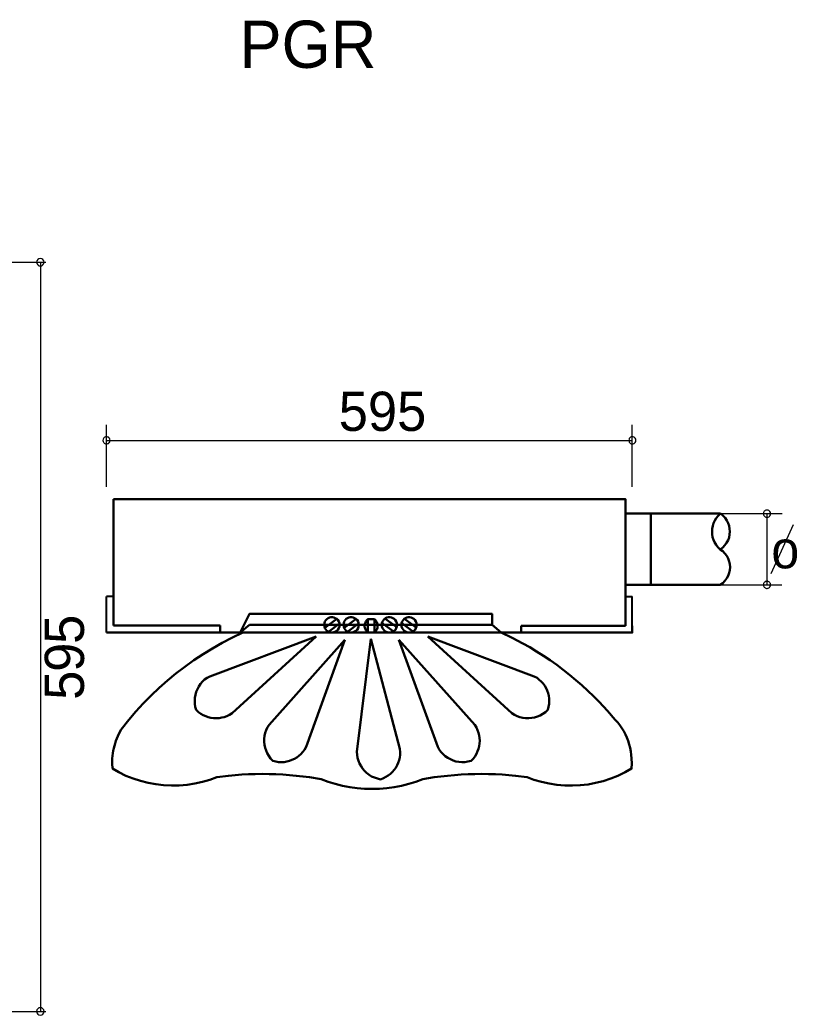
# Model space of a CAD drawing. Extents: x 0 to 247, y -13 to 225.
# Drawn here: x 132.9 to 246.9, y 78.9 to 225 of the extents above; entities that cross this region are included whole.
import ezdxf

# ---------------------------------------------------------------- set-up
doc = ezdxf.new("R2010")
doc.units = 0
doc.layers.add('GEOMETRY', color=7, linetype='Continuous')
doc.layers.add('TEXT', color=7, linetype='Continuous')

msp = doc.modelspace()

# ---------------------------------------------------------------- linework, layer by layer
at = {"layer": 'GEOMETRY', "lineweight": 13}
for points in [[(136.42, 189.43), (136.36, 189.62), (136.24, 189.81), (136.07, 189.93), (135.86, 189.97), (135.64, 189.93), (135.47, 189.81), (135.35, 189.62), (135.31, 189.43), (135.35, 189.21), (135.47, 189.04), (135.64, 188.9), (135.86, 188.86), (136.07, 188.9), (136.24, 189.04), (136.36, 189.21), (136.42, 189.43)], [(146.1, 163.27), (146.06, 163.44), (146, 163.58), (145.93, 163.66), (145.85, 163.72), (145.76, 163.76), (145.67, 163.79), (145.58, 163.8), (145.49, 163.79), (145.4, 163.77), (145.32, 163.74), (145.24, 163.68), (145.17, 163.62), (145.11, 163.53), (145.06, 163.44), (145.04, 163.27), (145.06, 163.12), (145.11, 163.02), (145.16, 162.94), (145.23, 162.87), (145.31, 162.82), (145.4, 162.78), (145.49, 162.76), (145.58, 162.75), (145.67, 162.76), (145.76, 162.79), (145.84, 162.83), (145.92, 162.89), (146, 162.97), (146.06, 163.12), (146.1, 163.27)], [(223.28, 163.27), (223.25, 163.44), (223.18, 163.58), (223.11, 163.66), (223.03, 163.72), (222.95, 163.76), (222.86, 163.79), (222.76, 163.8), (222.67, 163.79), (222.58, 163.77), (222.49, 163.73), (222.41, 163.68), (222.35, 163.61), (222.29, 163.53), (222.26, 163.44), (222.23, 163.27), (222.26, 163.12), (222.29, 163.02), (222.35, 162.94), (222.41, 162.87), (222.49, 162.82), (222.57, 162.78), (222.67, 162.76), (222.76, 162.75), (222.85, 162.76), (222.95, 162.79), (223.03, 162.83), (223.11, 162.89), (223.18, 162.97), (223.25, 163.12), (223.28, 163.27)], [(243.04, 152.51), (243.01, 152.68), (242.94, 152.81), (242.87, 152.89), (242.79, 152.95), (242.7, 153), (242.61, 153.02), (242.53, 153.03), (242.44, 153.03), (242.35, 153), (242.26, 152.97), (242.19, 152.91), (242.12, 152.85), (242.05, 152.77), (242, 152.68), (241.99, 152.51), (242, 152.34), (242.05, 152.25), (242.1, 152.17), (242.17, 152.1), (242.25, 152.05), (242.34, 152.01), (242.43, 151.99), (242.52, 151.98), (242.61, 151.99), (242.7, 152.01), (242.79, 152.05), (242.87, 152.11), (242.94, 152.19), (243.01, 152.34), (243.04, 152.51)], [(243.04, 142.07), (243.01, 142.24), (242.94, 142.37), (242.87, 142.45), (242.79, 142.51), (242.7, 142.56), (242.61, 142.58), (242.53, 142.59), (242.44, 142.59), (242.35, 142.56), (242.26, 142.53), (242.19, 142.47), (242.12, 142.41), (242.05, 142.33), (242, 142.24), (241.99, 142.07), (242, 141.9), (242.05, 141.81), (242.11, 141.72), (242.17, 141.66), (242.25, 141.6), (242.34, 141.57), (242.43, 141.54), (242.52, 141.54), (242.61, 141.55), (242.7, 141.57), (242.79, 141.61), (242.87, 141.67), (242.94, 141.75), (243.01, 141.9), (243.04, 142.07)], [(136.42, 79.45), (136.36, 79.67), (136.24, 79.84), (136.07, 79.95), (135.86, 79.99), (135.64, 79.95), (135.47, 79.84), (135.35, 79.67), (135.31, 79.45), (135.35, 79.24), (135.47, 79.06), (135.64, 78.95), (135.86, 78.91), (136.07, 78.95), (136.24, 79.06), (136.36, 79.24), (136.42, 79.45)]]:
    msp.add_lwpolyline(points, close=True, dxfattribs=at)
for points in [[(128.64, 189.43), (136.65, 189.43)], [(135.86, 189.43), (135.86, 79.45)], [(145.56, 156.47), (145.56, 165.53)], [(222.74, 156.47), (222.74, 165.53)], [(145.56, 163.27), (222.74, 163.27)], [(235.71, 152.51), (244.76, 152.51)], [(242.5, 152.51), (242.5, 142.07)], [(235.64, 142.07), (244.71, 142.07)], [(128.64, 79.45), (136.65, 79.45)]]:
    msp.add_lwpolyline(points, dxfattribs=at)
at = {"layer": 'GEOMETRY', "lineweight": 30}
for points in [[(146.57, 154.65), (221.74, 154.65), (221.74, 136.06)], [(146.57, 136.09), (146.57, 154.65)], [(221.74, 152.51), (235.71, 152.51)], [(225.47, 152.51), (225.47, 142.07)], [(235.71, 152.51), (235.34, 152.17), (235.07, 151.84), (234.85, 151.48), (234.68, 151.1), (234.55, 150.71), (234.47, 150.3), (234.44, 149.89), (234.46, 149.48), (234.53, 149.08), (234.65, 148.68), (234.82, 148.3), (235.04, 147.94), (235.31, 147.61), (235.66, 147.25)], [(235.64, 142.07), (236.01, 142.32), (236.34, 142.65), (236.62, 143.02), (236.83, 143.4), (236.98, 143.81), (237.07, 144.23), (237.1, 144.66), (237.07, 145.09), (236.98, 145.51), (236.83, 145.92), (236.62, 146.31), (236.34, 146.67), (236.01, 147), (235.66, 147.25), (236.01, 147.54), (236.33, 147.87), (236.59, 148.24), (236.79, 148.63), (236.94, 149.03), (237.03, 149.45), (237.06, 149.88), (237.03, 150.3), (236.95, 150.72), (236.81, 151.13), (236.61, 151.52), (236.36, 151.89), (236.05, 152.22), (235.71, 152.51)], [(221.74, 142.07), (235.64, 142.07)], [(146.57, 136.09), (162.26, 136.09)], [(206.45, 136.06), (206.45, 135.06), (162.26, 135.06), (162.26, 136.09)], [(177.62, 135.73), (179.38, 137.05)], [(178.14, 135.18), (179.76, 136.38)], [(180.43, 135.73), (182.19, 137.05)], [(180.96, 135.18), (182.57, 136.38)], [(183.91, 137), (183.71, 136.81), (183.63, 136.67), (183.56, 136.54), (183.51, 136.41), (183.47, 136.28), (183.45, 136.16), (183.44, 136.04), (183.45, 135.91), (183.47, 135.79), (183.51, 135.66), (183.56, 135.53), (183.63, 135.4), (183.71, 135.26), (183.91, 135.06)], [(183.91, 135.06), (183.91, 137), (184.88, 137), (184.88, 135.06)], [(184.88, 135.06), (185.08, 135.26), (185.16, 135.37), (185.23, 135.49), (185.28, 135.62), (185.32, 135.76), (185.34, 135.89), (185.35, 136.03), (185.34, 136.17), (185.32, 136.31), (185.28, 136.45), (185.23, 136.58), (185.16, 136.7), (185.08, 136.81), (184.88, 137)], [(187.67, 135.23), (185.99, 136.48)], [(188.16, 135.84), (186.43, 137.11)], [(190.55, 135.19), (188.88, 136.46)], [(191.04, 135.79), (189.3, 137.08)], [(202.16, 136.18), (203.5, 135.06)], [(206.45, 135.06), (222.74, 135.06), (222.74, 136.06)], [(221.74, 136.06), (206.45, 136.06)], [(162.26, 135.06), (145.56, 135.06)], [(165.56, 135.06), (163.95, 134.29), (162.52, 133.54), (161.12, 132.74), (159.73, 131.89), (158.38, 130.98), (157.06, 130.03), (155.76, 129.04), (154.51, 128), (153.28, 126.92), (152.1, 125.8), (150.97, 124.64), (149.87, 123.45), (148.82, 122.23), (147.72, 120.84)], [(176.35, 134.47), (160.72, 128.63), (160.33, 128.41), (159.97, 128.15), (159.65, 127.85), (159.37, 127.51), (159.12, 127.15), (158.91, 126.76), (158.74, 126.35), (158.62, 125.93), (158.54, 125.49), (158.51, 125.05), (158.53, 124.61), (158.59, 124.17), (158.71, 123.71)], [(176.35, 134.47), (164.02, 123.23)], [(192.71, 134.47), (208.34, 128.63)], [(192.71, 134.47), (205.04, 123.23), (205.43, 122.99), (205.83, 122.8), (206.25, 122.65), (206.67, 122.55), (207.1, 122.49), (207.53, 122.48), (207.97, 122.52), (208.39, 122.6), (208.81, 122.73), (209.21, 122.9), (209.61, 123.12), (209.98, 123.38), (210.33, 123.71)], [(207.3, 113.82), (208.29, 113.46), (209.41, 113.13), (210.54, 112.88), (211.68, 112.71), (212.82, 112.61), (213.96, 112.59), (215.1, 112.64), (216.24, 112.77), (217.36, 112.98), (218.47, 113.26), (219.57, 113.62), (220.64, 114.05), (221.69, 114.56), (222.63, 115.08), (222.66, 115.83), (222.64, 116.59), (222.59, 117.1), (222.51, 117.62), (222.41, 118.13), (222.28, 118.64), (222.13, 119.14), (221.94, 119.63), (221.73, 120.1), (221.49, 120.56), (221.22, 121.01), (220.93, 121.44), (220.6, 121.84), (220.24, 122.23), (219.08, 123.58), (217.87, 124.87), (217.05, 125.7), (216.2, 126.52), (215.33, 127.32), (214.44, 128.09), (213.52, 128.85), (212.59, 129.59), (211.64, 130.3), (210.67, 130.99), (209.69, 131.65), (208.69, 132.29), (207.69, 132.89), (206.66, 133.47), (205.09, 134.29), (203.5, 135.06)], [(180.56, 133.97), (169.44, 121.52), (169.2, 121.15), (169.01, 120.75), (168.87, 120.33), (168.77, 119.9), (168.72, 119.46), (168.72, 119.02), (168.76, 118.58), (168.84, 118.15), (168.98, 117.73), (169.15, 117.33), (169.37, 116.94), (169.64, 116.59), (169.97, 116.23)], [(180.56, 133.97), (174.88, 118.28)], [(184.34, 134.12), (182.32, 117.56), (182.35, 117.1), (182.43, 116.66), (182.55, 116.23), (182.71, 115.83), (182.92, 115.44), (183.16, 115.08), (183.44, 114.75), (183.75, 114.45), (184.1, 114.18), (184.48, 113.95), (184.88, 113.76), (185.32, 113.61), (185.78, 113.51)], [(184.34, 134.12), (188.63, 117.99)], [(188.49, 133.97), (199.62, 121.52)], [(188.49, 133.97), (194.18, 118.28), (194.4, 117.89), (194.66, 117.54), (194.96, 117.21), (195.29, 116.92), (195.65, 116.67), (196.04, 116.46), (196.44, 116.28), (196.86, 116.15), (197.3, 116.07), (197.74, 116.03), (198.18, 116.05), (198.62, 116.12), (199.09, 116.23)], [(210.33, 123.71), (210.46, 124.17), (210.52, 124.58), (210.55, 124.99), (210.53, 125.39), (210.47, 125.78), (210.38, 126.17), (210.25, 126.54), (210.08, 126.9), (209.88, 127.24), (209.65, 127.56), (209.38, 127.86), (209.08, 128.14), (208.76, 128.4), (208.34, 128.63)], [(158.71, 123.71), (159.08, 123.38), (159.41, 123.14), (159.77, 122.94), (160.13, 122.77), (160.51, 122.64), (160.89, 122.55), (161.29, 122.5), (161.68, 122.48), (162.08, 122.5), (162.47, 122.57), (162.86, 122.66), (163.24, 122.8), (163.61, 122.98), (164.02, 123.23)], [(199.09, 116.23), (199.42, 116.59), (199.67, 116.92), (199.87, 117.27), (200.04, 117.63), (200.17, 118.01), (200.27, 118.39), (200.32, 118.78), (200.34, 119.18), (200.32, 119.58), (200.27, 119.97), (200.17, 120.36), (200.04, 120.75), (199.87, 121.12), (199.62, 121.52)], [(147.72, 120.84), (147.37, 120.19), (147.21, 119.85), (147.07, 119.5), (146.94, 119.15), (146.82, 118.79), (146.72, 118.43), (146.63, 118.07), (146.56, 117.7), (146.5, 117.33), (146.45, 116.96), (146.42, 116.58), (146.4, 116.21), (146.4, 115.83), (146.43, 115.08)], [(169.97, 116.23), (170.42, 116.12), (170.83, 116.05), (171.23, 116.03), (171.63, 116.05), (172.03, 116.12), (172.41, 116.21), (172.79, 116.35), (173.15, 116.52), (173.49, 116.73), (173.81, 116.96), (174.11, 117.23), (174.38, 117.53), (174.62, 117.86), (174.87, 118.28)], [(185.77, 113.51), (186.22, 113.67), (186.58, 113.86), (186.92, 114.08), (187.24, 114.32), (187.53, 114.6), (187.79, 114.9), (188.02, 115.22), (188.22, 115.57), (188.39, 115.93), (188.51, 116.31), (188.6, 116.7), (188.65, 117.1), (188.66, 117.51), (188.63, 117.99)], [(146.43, 115.08), (147.37, 114.56), (148.4, 114.05), (149.47, 113.62), (150.56, 113.27), (151.68, 112.98), (152.81, 112.78), (153.95, 112.65), (155.1, 112.59), (156.24, 112.61), (157.39, 112.71), (158.53, 112.88), (159.65, 113.13), (160.75, 113.46), (161.76, 113.82)], [(177.07, 113.52), (175.38, 113.81), (174.4, 113.94), (173.42, 114.05), (172.43, 114.14), (171.43, 114.21), (170.42, 114.26), (169.42, 114.29), (168.41, 114.3), (167.41, 114.29), (166.41, 114.25), (165.41, 114.2), (164.43, 114.12), (163.45, 114.03), (161.76, 113.82)], [(207.3, 113.82), (205.61, 114.03), (204.63, 114.12), (203.64, 114.2), (202.65, 114.25), (201.65, 114.29), (200.64, 114.3), (199.64, 114.29), (198.63, 114.26), (197.63, 114.21), (196.63, 114.14), (195.64, 114.05), (194.66, 113.94), (193.68, 113.81), (191.99, 113.52)], [(177.07, 113.52), (178.09, 113.16), (179.14, 112.83), (180.2, 112.57), (181.27, 112.37), (182.35, 112.22), (183.44, 112.13), (184.53, 112.1), (185.62, 112.13), (186.7, 112.22), (187.79, 112.37), (188.86, 112.57), (189.92, 112.83), (190.97, 113.16), (191.99, 113.52)]]:
    msp.add_lwpolyline(points, dxfattribs=at)
at = {"layer": 'GEOMETRY', "lineweight": 20}
msp.add_lwpolyline([(243.14, 143.72), (246.39, 150.92)], dxfattribs=at)
at = {"layer": 'GEOMETRY', "lineweight": 25}
for points in [[(145.56, 135.06), (145.56, 140.33)], [(146.57, 136.09), (146.57, 140.33), (145.56, 140.33)], [(221.74, 136.06), (221.74, 140.33), (222.74, 140.33)], [(222.74, 135.06), (222.74, 140.33)]]:
    msp.add_lwpolyline(points, dxfattribs=at)
at = {"layer": 'GEOMETRY', "lineweight": 30}
for points in [[(166.53, 136.18), (202.16, 136.18), (202.16, 137.78), (166.53, 137.78), (165.19, 135.06), (166.53, 136.18)], [(179.78, 136.18), (179.75, 136.43), (179.66, 136.68), (179.52, 136.9), (179.35, 137.07), (179.15, 137.19), (178.94, 137.27), (178.73, 137.31), (178.51, 137.3), (178.29, 137.26), (178.09, 137.17), (177.91, 137.04), (177.75, 136.88), (177.62, 136.67), (177.54, 136.43), (177.52, 136.18), (177.54, 135.93), (177.62, 135.69), (177.75, 135.49), (177.91, 135.33), (178.09, 135.2), (178.3, 135.12), (178.51, 135.07), (178.73, 135.07), (178.95, 135.11), (179.16, 135.19), (179.35, 135.31), (179.52, 135.48), (179.66, 135.69), (179.75, 135.93), (179.78, 136.18)], [(182.61, 136.18), (182.57, 136.43), (182.49, 136.68), (182.34, 136.9), (182.17, 137.07), (181.98, 137.19), (181.77, 137.27), (181.56, 137.31), (181.34, 137.31), (181.13, 137.26), (180.93, 137.17), (180.75, 137.05), (180.59, 136.88), (180.47, 136.67), (180.38, 136.43), (180.35, 136.18), (180.38, 135.93), (180.47, 135.69), (180.59, 135.49), (180.75, 135.32), (180.93, 135.2), (181.13, 135.11), (181.35, 135.07), (181.57, 135.07), (181.78, 135.11), (181.99, 135.19), (182.18, 135.31), (182.35, 135.48), (182.49, 135.69), (182.57, 135.93), (182.61, 136.18)], [(188.21, 136.18), (188.18, 136.43), (188.09, 136.68), (187.95, 136.9), (187.78, 137.07), (187.58, 137.19), (187.38, 137.27), (187.16, 137.31), (186.94, 137.31), (186.73, 137.26), (186.53, 137.17), (186.35, 137.05), (186.2, 136.88), (186.07, 136.67), (185.98, 136.43), (185.95, 136.18), (185.98, 135.93), (186.07, 135.69), (186.2, 135.49), (186.35, 135.32), (186.54, 135.2), (186.74, 135.11), (186.95, 135.07), (187.17, 135.07), (187.39, 135.11), (187.6, 135.19), (187.79, 135.31), (187.96, 135.48), (188.09, 135.69), (188.18, 135.93), (188.21, 136.18)], [(191.11, 136.18), (191.07, 136.43), (190.99, 136.68), (190.84, 136.9), (190.67, 137.07), (190.48, 137.19), (190.27, 137.27), (190.06, 137.31), (189.84, 137.31), (189.63, 137.26), (189.43, 137.17), (189.25, 137.05), (189.09, 136.88), (188.96, 136.67), (188.88, 136.43), (188.85, 136.18), (188.88, 135.93), (188.96, 135.69), (189.09, 135.49), (189.25, 135.32), (189.43, 135.2), (189.63, 135.11), (189.85, 135.07), (190.07, 135.07), (190.28, 135.11), (190.49, 135.19), (190.68, 135.31), (190.85, 135.48), (190.99, 135.69), (191.07, 135.93), (191.11, 136.18)]]:
    msp.add_lwpolyline(points, close=True, dxfattribs=at)

# ---------------------------------------------------------------- texts
at = {"layer": 'TEXT'}
for s, height, p in [('PGR', 6.936, (165.08, 217.94)), ('595', 5.76, (179.65, 164.65)), ('o', 5.5, (243.15, 144.48))]:
    msp.add_text(s, height=height, dxfattribs=at).set_placement(p)
for s, p in [('5', (142.26, 133.39)), ('9', (142.26, 129.29)), ('5', (142.26, 125.18))]:
    msp.add_text(s, height=5.76, rotation=90, dxfattribs=at).set_placement(p)

doc.saveas('drawing.dxf')
